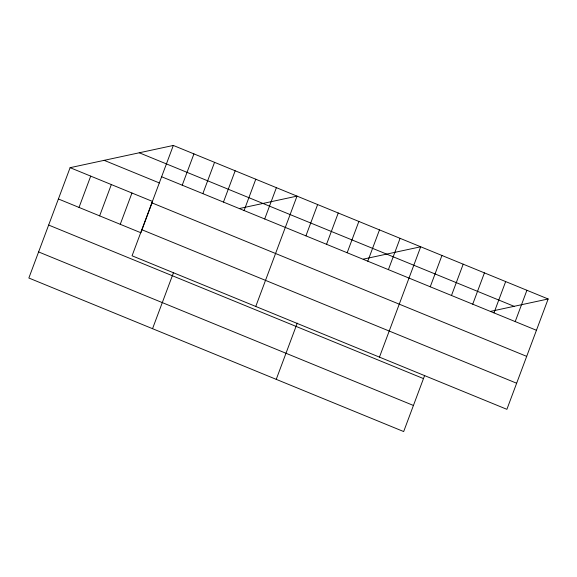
<?xml version="1.0" encoding="UTF-8"?>
<svg xmlns="http://www.w3.org/2000/svg" width="577" height="577" viewBox="0 0 577 577"><rect width="100%" height="100%" fill="white"/><g stroke="black" fill="none" stroke-linecap="round" stroke-linejoin="round"><path stroke-width="0.87" d="M173.324 145.447L132.068 255.791L506.894 409.324L548.15 298.98L173.324 145.447L70.105 167.676L28.85 278.02L403.676 431.553L424.694 375.331M79.02 207.424L90.719 176.122M99.633 215.87L111.332 184.568M120.247 224.309L131.953 193.014M182.231 185.195L193.937 153.893M202.852 193.641L214.55 162.339M152.544 328.681L173.562 272.467M223.465 202.08L235.171 170.785M244.078 210.526L255.784 179.223M264.699 218.971L276.397 187.669M255.762 306.452L297.018 196.115L239.556 208.492M305.925 235.856L317.631 204.561M326.546 244.302L338.245 213M276.239 379.349L297.256 323.134M347.159 252.748L358.865 221.445M367.773 261.193L379.478 229.891M388.393 269.639L400.092 238.337M379.457 357.12L420.705 246.783L363.25 259.152M430.247 286.783L441.946 255.481M451.488 295.482L463.187 264.179M472.729 304.18L484.428 272.878M493.97 312.878L505.668 281.583M515.211 321.584L526.909 290.281M490.695 311.356L548.15 298.98M139.259 152.782L514.085 306.315M161.618 176.75L536.444 330.282M104.163 160.341L159.418 182.974M70.105 167.676L152.566 201.452L140.867 232.755L58.4 198.978M151.866 202.83L526.693 356.362M141.819 229.704L516.646 383.236M48.648 225.059L423.475 378.591M38.601 251.933L413.428 405.465"/></g></svg>
